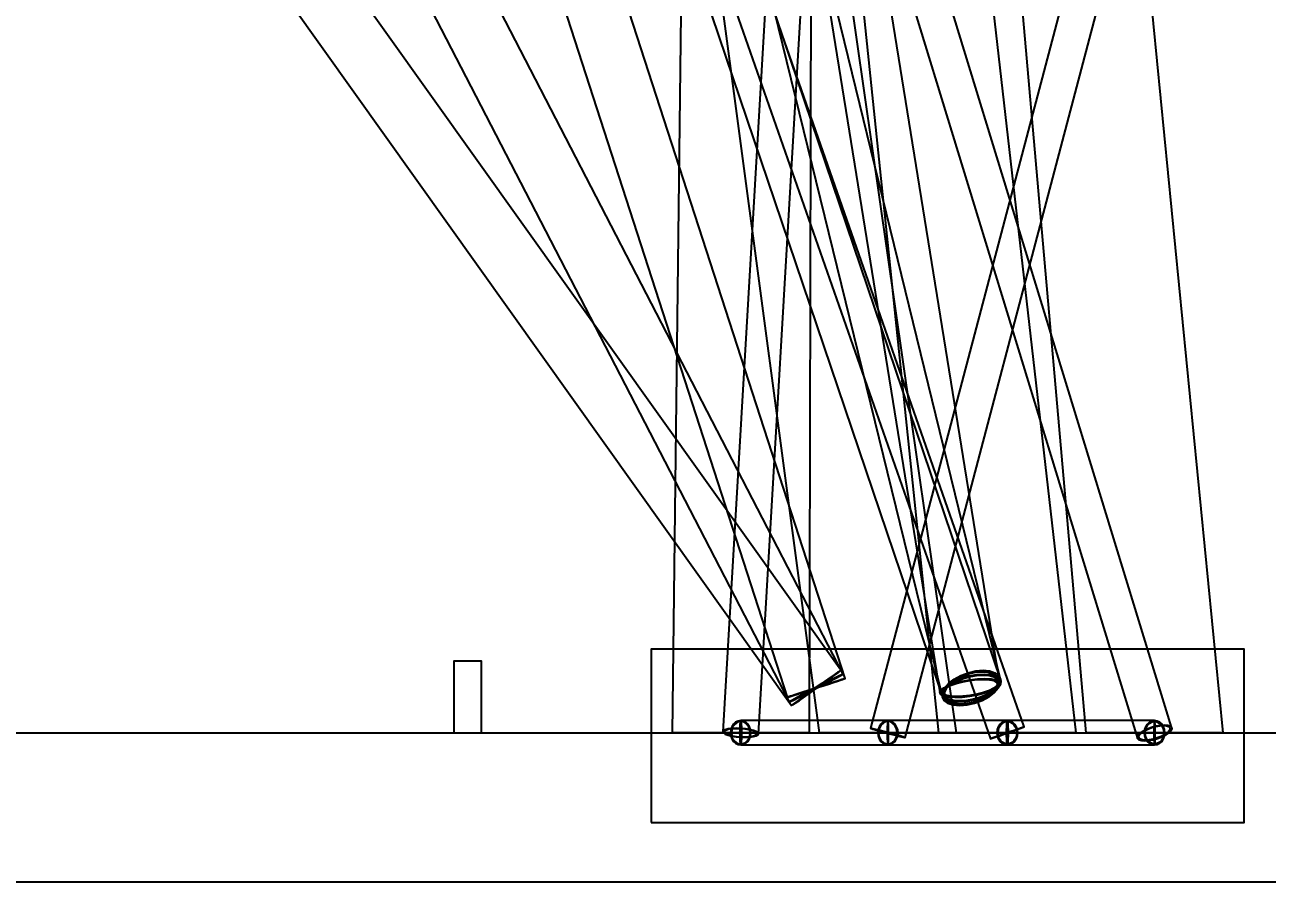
# Model space of a CAD drawing. Header units: millimetres. Extents: x -123812 to 252100, y -3000 to 639000.
# Drawn here: x 15087 to 35886, y -2500 to 11848 of the extents above; entities that cross this region are included whole.
import ezdxf

# ---------------------------------------------------------------- set-up
doc = ezdxf.new("R2010")
doc.units = ezdxf.units.MM
for name, color, linetype, lineweight in [('D-BMK-AXIS', 7, 'Continuous', 13), ('D-STR-BASE', 7, 'Continuous', 25), ('D-STR-DIM', 7, 'Continuous', 13), ('D-STR-STRC', 7, 'Continuous', 25)]:
    doc.layers.add(name, color=color, linetype=linetype, lineweight=lineweight)
doc.styles.add('OpenSansCondensed-Light', font='OpenSansCondensed-Light.ttf')
doc.styles.add('TOWER_UNICODE', font='Arial Unicode.ttf')
doc.dimstyles.new('EZDXF', dxfattribs={"dimtxt": 0.25, "dimasz": 0.175, "dimexe": 0.375, "dimexo": 0.125, "dimgap": 0.1, "dimtad": 1, "dimlfac": 100, "dimzin": 12, "dimdsep": 46, "dimtxsty": 'OpenSansCondensed-Light', "dimblk": 'ARCHTICK', "dimcen": 2.5, "dimazin": 3, "dimtfac": 0.5, "dimtmove": 2, "dimatfit": 3})

# ---------------------------------------------------------------- blocks, each defined once
blk = doc.blocks.new('_ARCHTICK')
at = {"color": 0, "linetype": 'BYBLOCK', "const_width": 0.15}
blk.add_lwpolyline([(-0.5, -0.5), (0.5, 0.5)], dxfattribs=at)

msp = doc.modelspace()

# ---------------------------------------------------------------- linework, layer by layer
at = {"layer": 'D-BMK-AXIS'}
msp.add_line((-51000, 0), (51000, 0), dxfattribs=at)
at = {"layer": 'D-STR-BASE'}
for points in [[(25571.8, -1500), (35500, -1500), (35500, 1400), (25571.8, 1400)], [(22270, 0), (22730, 0), (22730, 1200), (22270, 1200)], [(22270, 0), (22730, 0), (22730, 1200), (22270, 1200)], [(-52000, -2500), (-52000, 0), (52000, 0), (52000, -2500)]]:
    msp.add_lwpolyline(points, close=True, dxfattribs=at)
at = {"layer": 'D-STR-STRC'}
for points in [[(19539, 12204.9), (27922.8, 454.9), (27940.8, 464.9), (27985.7, 494.4), (28054.5, 541.3), (28142.5, 602.4), (28243.7, 673.6), (28351.2, 750), (28457.6, 826.4), (28555.8, 897.6), (28639, 958.7), (28701.5, 1005.6), (28739.2, 1035.1), (28749.3, 1045.1), (20365.6, 12795.1)], [(21807.5, 12266.5), (27885.1, 516.5), (27904.5, 524.5), (27953.2, 547.8), (28028.1, 584.9), (28123.9, 633.3), (28234.3, 689.6), (28351.5, 750), (28467.7, 810.4), (28574.9, 866.7), (28665.9, 915.1), (28734.3, 952.2), (28775.7, 975.5), (28787, 983.5), (22709.4, 12733.5)], [(24047.3, 12343.5), (27852.3, 593.5), (27868.7, 598.7), (27917, 614.3), (27993.8, 639.1), (28093.9, 671.5), (28210.5, 709.2), (28335.6, 749.7), (28460.7, 790.2), (28577.2, 828), (28677.3, 860.4), (28754.1, 885.4), (28802.4, 901.1), (28818.9, 906.5), (25013.9, 12656.5)], [(26473.5, 12352.4), (30449, 602.4), (30479.5, 541.3), (30541, 494.4), (30629.3, 464.9), (30738.4, 454.9), (30860.9, 464.9), (30988.3, 494.4), (31112.1, 541.3), (31223.8, 602.4), (31315.7, 673.6), (31381.7, 750), (31417.2, 826.4), (31419.8, 897.6), (27444.3, 12647.6)], [(27502.2, 12516.4), (26772.3, 16.4), (26782.5, -3.1), (26812.4, -22.5), (26860, -40.3), (26922, -55.4), (26994.3, -66.7), (27071.8, -73.5), (27149.3, -75.2), (27221.6, -71.8), (27283.6, -63.6), (27331.2, -51), (27361.1, -34.9), (27371.3, -16.4), (28101.2, 12483.6)], [(26880.3, 12400.8), (31253.1, -99.2), (31266.6, -95.8), (31298.4, -85.9), (31346.4, -70.1), (31407.3, -49.6), (31477, -25.7), (31550.6, 0), (31623.3, 25.7), (31690.1, 49.6), (31746.3, 70.1), (31788.2, 85.9), (31812.9, 95.8), (31818.7, 99.2), (27445.8, 12599.2)], [(27561.6, 12383.3), (30440.6, 633.3), (30467.5, 584.9), (30526.2, 547.8), (30612.8, 524.5), (30721.3, 516.5), (30844.4, 524.5), (30973.7, 547.8), (31100.3, 584.9), (31215.6, 633.3), (31311.8, 689.6), (31382.4, 750), (31422.4, 810.4), (31429.2, 866.7), (28550.3, 12616.7)], [(28510.2, 12424.9), (30405.8, 674.9), (30422.9, 641.9), (30473.1, 616.3), (30552.9, 599.8), (30656.8, 593.5), (30777.9, 597.9), (30907.8, 612.7), (31037.7, 636.8), (31158.8, 668.6), (31262.8, 706), (31342.5, 746.3), (31392.7, 787), (31409.8, 825.1), (29514.2, 12575.1)], [(32545.4, 12576.5), (29245.8, 76.5), (29255.7, 71.4), (29284.7, 61.4), (29330.8, 47.2), (29390.9, 29.8), (29460.8, 10.4), (29535.9, -9.7), (29611, -29.2), (29680.9, -46.6), (29741, -60.9), (29787.1, -71.1), (29816.1, -76.4), (29826, -76.5), (33125.6, 12423.5)], [(29887, 12405.1), (33716.1, -94.9), (33739.2, -116.3), (33780, -129.7), (33835.8, -134.3), (33902.8, -129.7), (33976.4, -116.3), (34051.6, -94.9), (34123.3, -67.1), (34186.6, -34.7), (34237.2, 0), (34271.6, 34.7), (34287.6, 67.1), (34283.9, 94.9), (30454.7, 12594.9)]]:
    msp.add_lwpolyline(points, dxfattribs=at)
for points in [[(25921.8, 0), (28221.8, 0), (28250.6, 12500), (26075.6, 12500)], [(26714.2, 12500), (28385.9, 0), (30685.9, 0), (28889.2, 12500)], [(29083.3, 12500), (30385.9, 0), (32685.9, 0), (31258.3, 12500)], [(31748, 12500), (32850, 0), (35150, 0), (33923, 12500)], [(28320.9, 750), (28214.5, 673.6), (28116.3, 602.4), (28033.1, 541.3), (27970.6, 494.4), (27932.9, 464.9), (27922.8, 454.9), (27940.8, 464.9), (27985.7, 494.4), (28054.5, 541.3), (28142.5, 602.4), (28243.7, 673.6), (28351.2, 750), (28457.6, 826.4), (28555.8, 897.6), (28639, 958.7), (28701.5, 1005.6), (28739.2, 1035.1), (28749.3, 1045.1), (28731.3, 1035.1), (28686.4, 1005.6), (28617.6, 958.7), (28529.6, 897.6), (28428.4, 826.4)], [(31381.7, 750), (31315.7, 673.6), (31223.8, 602.4), (31112.1, 541.3), (30988.3, 494.4), (30860.9, 464.9), (30738.4, 454.9), (30629.3, 464.9), (30541, 494.4), (30479.5, 541.3), (30449, 602.4), (30451.6, 673.6), (30487.1, 750), (30553, 826.4), (30645, 897.6), (30756.7, 958.7), (30880.4, 1005.6), (31007.9, 1035.1), (31130.4, 1045.1), (31239.5, 1035.1), (31327.8, 1005.6), (31389.3, 958.7), (31419.8, 897.6), (31417.2, 826.4)], [(28335.6, 750.3), (28210.5, 709.8), (28093.9, 672), (27993.8, 639.6), (27917, 614.6), (27868.7, 598.9), (27852.3, 593.5), (27868.7, 598.7), (27917, 614.3), (27993.8, 639.1), (28093.9, 671.5), (28210.5, 709.2), (28335.6, 749.7), (28460.7, 790.2), (28577.2, 828), (28677.3, 860.4), (28754.1, 885.4), (28802.4, 901.1), (28818.9, 906.5), (28802.4, 901.3), (28754.1, 885.7), (28677.3, 860.9), (28577.2, 828.5), (28460.7, 790.8)], [(28320.7, 750), (28204.5, 689.6), (28097.2, 633.3), (28006.3, 584.9), (27937.8, 547.8), (27896.5, 524.5), (27885.1, 516.5), (27904.5, 524.5), (27953.2, 547.8), (28028.1, 584.9), (28123.9, 633.3), (28234.3, 689.6), (28351.5, 750), (28467.7, 810.4), (28574.9, 866.7), (28665.9, 915.1), (28734.3, 952.2), (28775.7, 975.5), (28787, 983.5), (28767.7, 975.5), (28718.9, 952.2), (28644, 915.1), (28548.2, 866.7), (28437.9, 810.4)], [(28335.6, 750.3), (28220.3, 713), (28113, 678.2), (28020.7, 648.3), (27950, 625.3), (27905.5, 610.8), (27890.3, 605.8), (27905.5, 610.7), (27950, 625), (28020.7, 647.8), (28113, 677.6), (28220.3, 712.4), (28335.6, 749.7), (28450.8, 787), (28558.2, 821.8), (28650.4, 851.7), (28721.2, 874.7), (28765.6, 889.2), (28780.8, 894.2), (28765.6, 889.3), (28721.2, 875), (28650.4, 852.2), (28558.2, 822.4), (28450.8, 787.6)], [(28321.9, 750), (28214.8, 694.3), (28116, 642.5), (28032.3, 597.9), (27969.2, 563.7), (27931.1, 542.2), (27920.6, 534.9), (27938.5, 542.2), (27983.4, 563.7), (28052.3, 597.9), (28140.6, 642.5), (28242.3, 694.3), (28350.3, 750), (28457.3, 805.7), (28556.1, 857.5), (28639.9, 902.1), (28703, 936.3), (28741, 957.8), (28751.5, 965.1), (28733.7, 957.8), (28688.8, 936.3), (28619.8, 902.1), (28531.5, 857.5), (28429.9, 805.7)], [(28322.1, 750), (28224, 679.6), (28133.6, 614), (28057, 557.7), (27999.4, 514.5), (27964.7, 487.4), (27955.3, 478.1), (27971.9, 487.4), (28013.3, 514.5), (28076.7, 557.7), (28157.8, 614), (28251, 679.6), (28350, 750), (28448.1, 820.4), (28538.5, 886), (28615.1, 942.3), (28672.8, 985.5), (28707.4, 1012.6), (28716.8, 1021.9), (28700.2, 1012.6), (28658.8, 985.5), (28595.4, 942.3), (28514.3, 886), (28421.1, 820.4)], [(30907.8, 612.7), (30777.9, 597.9), (30656.8, 593.5), (30552.9, 599.8), (30473.1, 616.3), (30422.9, 641.9), (30405.8, 674.9), (30422.9, 713), (30473.1, 753.7), (30552.9, 794), (30656.8, 831.4), (30777.9, 863.2), (30907.8, 887.3), (31037.7, 902.1), (31158.8, 906.5), (31262.8, 900.2), (31342.5, 883.7), (31392.7, 858.1), (31409.8, 825.1), (31392.7, 787), (31342.5, 746.3), (31262.8, 706), (31158.8, 668.6), (31037.7, 636.8)], [(31382.4, 750), (31311.8, 689.6), (31215.6, 633.3), (31100.3, 584.9), (30973.7, 547.8), (30844.4, 524.5), (30721.3, 516.5), (30612.8, 524.5), (30526.2, 547.8), (30467.5, 584.9), (30440.6, 633.3), (30447.4, 689.6), (30487.5, 750), (30558, 810.4), (30654.2, 866.7), (30769.6, 915.1), (30896.2, 952.2), (31025.5, 975.5), (31148.5, 983.5), (31257.1, 975.5), (31343.7, 952.2), (31402.4, 915.1), (31429.2, 866.7), (31422.4, 810.4)], [(30907.8, 623.5), (30788.1, 609.9), (30676.6, 605.9), (30580.8, 611.6), (30507.3, 626.9), (30461.1, 650.5), (30445.4, 680.8), (30461.1, 715.9), (30507.3, 753.4), (30580.8, 790.6), (30676.6, 825), (30788.1, 854.3), (30907.8, 876.5), (31027.5, 890.1), (31139, 894.1), (31234.8, 888.4), (31308.3, 873.1), (31354.5, 849.5), (31370.3, 819.2), (31354.5, 784.1), (31308.3, 746.6), (31234.8, 709.4), (31139, 675), (31027.5, 645.7)], [(31347.1, 750), (31282.2, 694.3), (31193.5, 642.5), (31087.3, 597.9), (30970.6, 563.7), (30851.5, 542.2), (30738.1, 534.9), (30638.1, 542.2), (30558.4, 563.7), (30504.3, 597.9), (30479.5, 642.5), (30485.8, 694.3), (30522.7, 750), (30587.7, 805.7), (30676.3, 857.5), (30782.6, 902.1), (30899.3, 936.3), (31018.3, 957.8), (31131.7, 965.1), (31231.7, 957.8), (31311.5, 936.3), (31365.6, 902.1), (31390.3, 857.5), (31384, 805.7)], [(31346.5, 750), (31285.7, 679.6), (31201, 614), (31098.1, 557.7), (30984.1, 514.5), (30866.6, 487.4), (30753.8, 478.1), (30653.3, 487.4), (30572, 514.5), (30515.3, 557.7), (30487.2, 614), (30489.6, 679.6), (30522.3, 750), (30583.1, 820.4), (30667.8, 886), (30770.7, 942.3), (30884.7, 985.5), (31002.1, 1012.6), (31114.9, 1021.9), (31215.4, 1012.6), (31296.8, 985.5), (31353.4, 942.3), (31381.5, 886), (31379.2, 820.4)], [(28221.8, 0), (28182.6, 0), (28067.7, 0), (27885, 0), (27646.8, 0), (27369.4, 0), (27071.8, 0), (26774.2, 0), (26496.8, 0), (26258.6, 0), (26075.9, 0), (25961, 0), (25921.8, 0), (25961, 0), (26075.9, 0), (26258.6, 0), (26496.8, 0), (26774.2, 0), (27071.8, 0), (27369.4, 0), (27646.8, 0), (27885, 0), (28067.7, 0), (28182.6, 0)], [(28121.8, 0), (28086, 0), (27981.1, 0), (27814.3, 0), (27596.8, 0), (27343.6, 0), (27071.8, 0), (26800, 0), (26546.8, 0), (26329.3, 0), (26162.5, 0), (26057.6, 0), (26021.8, 0), (26057.6, 0), (26162.5, 0), (26329.3, 0), (26546.8, 0), (26800, 0), (27071.8, 0), (27343.6, 0), (27596.8, 0), (27814.3, 0), (27981.1, 0), (28086, 0)], [(27071.8, 73.5), (26994.3, 75.2), (26922, 71.8), (26860, 63.6), (26812.4, 51), (26782.5, 34.9), (26772.3, 16.4), (26782.5, -3.1), (26812.4, -22.5), (26860, -40.3), (26922, -55.4), (26994.3, -66.7), (27071.8, -73.5), (27149.3, -75.2), (27221.6, -71.8), (27283.6, -63.6), (27331.2, -51), (27361.1, -34.9), (27371.3, -16.4), (27361.1, 3.1), (27331.2, 22.5), (27283.6, 40.3), (27221.6, 55.4), (27149.3, 66.7)], [(27071.8, 66.6), (27001.5, 68.2), (26936, 65.1), (26879.8, 57.6), (26836.6, 46.2), (26809.5, 31.6), (26800.2, 14.9), (26809.5, -2.8), (26836.6, -20.4), (26879.8, -36.6), (26936, -50.2), (27001.5, -60.5), (27071.8, -66.6), (27142.1, -68.2), (27207.6, -65.1), (27263.8, -57.6), (27307, -46.2), (27334.1, -31.6), (27343.4, -14.9), (27334.1, 2.8), (27307, 20.4), (27263.8, 36.6), (27207.6, 50.2), (27142.1, 60.5)], [(26902.2, 0), (26908, -52.6), (26924.9, -101.6), (26951.9, -143.7), (26987, -176), (27027.9, -196.3), (27071.8, -203.2), (29535.9, -203.2), (29579.8, -196.3), (29620.7, -176), (29655.8, -143.7), (29682.8, -101.6), (29699.7, -52.6), (29705.5, 0), (29699.7, 52.6), (29682.8, 101.6), (29655.8, 143.7), (29620.7, 176), (29579.8, 196.3), (29535.9, 203.2), (27071.8, 203.2), (27027.9, 196.3), (26987, 176), (26951.9, 143.7), (26924.9, 101.6), (26908, 52.6)], [(26902.2, 0), (26908, -52.6), (26924.9, -101.6), (26951.9, -143.7), (26987, -176), (27027.9, -196.3), (27071.8, -203.2), (27115.7, -196.3), (27156.6, -176), (27191.7, -143.7), (27218.7, -101.6), (27235.6, -52.6), (27241.4, 0), (27235.6, 52.6), (27218.7, 101.6), (27191.7, 143.7), (27156.6, 176), (27115.7, 196.3), (27071.8, 203.2), (27027.9, 196.3), (26987, 176), (26951.9, 143.7), (26924.9, 101.6), (26908, 52.6)], [(26915.6, 0), (26920.9, -48.5), (26936.5, -93.6), (26961.3, -132.4), (26993.7, -162.1), (27031.4, -180.8), (27071.8, -187.2), (27112.2, -180.8), (27149.9, -162.1), (27182.3, -132.4), (27207.1, -93.6), (27222.7, -48.5), (27228, 0), (27222.7, 48.5), (27207.1, 93.6), (27182.3, 132.4), (27149.9, 162.1), (27112.2, 180.8), (27071.8, 187.2), (27031.4, 180.8), (26993.7, 162.1), (26961.3, 132.4), (26936.5, 93.6), (26920.9, 48.5)], [(27059.6, 0), (27060, -52.6), (27061.3, -101.6), (27063.2, -143.7), (27065.7, -176), (27068.6, -196.3), (27071.8, -203.2), (31535.9, -203.2), (31539, -196.3), (31542, -176), (31544.5, -143.7), (31546.4, -101.6), (31547.7, -52.6), (31548.1, 0), (31547.7, 52.6), (31546.4, 101.6), (31544.5, 143.7), (31542, 176), (31539, 196.3), (31535.9, 203.2), (27071.8, 203.2), (27068.6, 196.3), (27065.7, 176), (27063.2, 143.7), (27061.3, 101.6), (27060, 52.6)], [(27084, 0), (27083.6, -52.6), (27082.3, -101.6), (27080.4, -143.7), (27077.9, -176), (27074.9, -196.3), (27071.8, -203.2), (27068.6, -196.3), (27065.7, -176), (27063.2, -143.7), (27061.3, -101.6), (27060, -52.6), (27059.6, 0), (27060, 52.6), (27061.3, 101.6), (27063.2, 143.7), (27065.7, 176), (27068.6, 196.3), (27071.8, 203.2), (27074.9, 196.3), (27077.9, 176), (27080.4, 143.7), (27082.3, 101.6), (27083.6, 52.6)], [(27083, 0), (27082.6, -48.5), (27081.5, -93.6), (27079.7, -132.4), (27077.4, -162.1), (27074.7, -180.8), (27071.8, -187.2), (27068.9, -180.8), (27066.2, -162.1), (27063.9, -132.4), (27062.1, -93.6), (27061, -48.5), (27060.6, 0), (27061, 48.5), (27062.1, 93.6), (27063.9, 132.4), (27066.2, 162.1), (27068.9, 180.8), (27071.8, 187.2), (27074.7, 180.8), (27077.4, 162.1), (27079.7, 132.4), (27081.5, 93.6), (27082.6, 48.5)], [(30685.9, 0), (30646.7, 0), (30531.8, 0), (30349.1, 0), (30110.9, 0), (29833.5, 0), (29535.9, 0), (29238.3, 0), (28960.9, 0), (28722.7, 0), (28540, 0), (28425.1, 0), (28385.9, 0), (28425.1, 0), (28540, 0), (28722.7, 0), (28960.9, 0), (29238.3, 0), (29535.9, 0), (29833.5, 0), (30110.9, 0), (30349.1, 0), (30531.8, 0), (30646.7, 0)], [(30585.9, 0), (30550.1, 0), (30445.2, 0), (30278.4, 0), (30060.9, 0), (29807.7, 0), (29535.9, 0), (29264.1, 0), (29010.9, 0), (28793.4, 0), (28626.6, 0), (28521.7, 0), (28485.9, 0), (28521.7, 0), (28626.6, 0), (28793.4, 0), (29010.9, 0), (29264.1, 0), (29535.9, 0), (29807.7, 0), (30060.9, 0), (30278.4, 0), (30445.2, 0), (30550.1, 0)], [(29535.9, -9.7), (29460.8, 10.4), (29390.9, 29.8), (29330.8, 47.2), (29284.7, 61.4), (29255.7, 71.4), (29245.8, 76.5), (29255.7, 76.4), (29284.7, 71.1), (29330.8, 60.9), (29390.9, 46.6), (29460.8, 29.2), (29535.9, 9.7), (29611, -10.4), (29680.9, -29.8), (29741, -47.2), (29787.1, -61.4), (29816.1, -71.4), (29826, -76.5), (29816.1, -76.4), (29787.1, -71.1), (29741, -60.9), (29680.9, -46.6), (29611, -29.2)], [(29535.9, -8.8), (29467.8, 9.5), (29404.4, 27.1), (29349.9, 42.8), (29308.1, 55.7), (29281.9, 64.7), (29272.9, 69.4), (29281.9, 69.3), (29308.1, 64.5), (29349.9, 55.3), (29404.4, 42.3), (29467.8, 26.4), (29535.9, 8.8), (29604, -9.5), (29667.4, -27.1), (29721.9, -42.8), (29763.7, -55.7), (29789.9, -64.7), (29798.9, -69.4), (29789.9, -69.3), (29763.7, -64.5), (29721.9, -55.3), (29667.4, -42.3), (29604, -26.4)], [(29366.3, 0), (29372.1, -52.6), (29389, -101.6), (29416, -143.7), (29451.1, -176), (29492, -196.3), (29535.9, -203.2), (29579.8, -196.3), (29620.7, -176), (29655.8, -143.7), (29682.8, -101.6), (29699.7, -52.6), (29705.5, 0), (29699.7, 52.6), (29682.8, 101.6), (29655.8, 143.7), (29620.7, 176), (29579.8, 196.3), (29535.9, 203.2), (29492, 196.3), (29451.1, 176), (29416, 143.7), (29389, 101.6), (29372.1, 52.6)], [(29379.7, 0), (29385, -48.5), (29400.6, -93.6), (29425.4, -132.4), (29457.8, -162.1), (29495.5, -180.8), (29535.9, -187.2), (29576.3, -180.8), (29614, -162.1), (29646.4, -132.4), (29671.2, -93.6), (29686.8, -48.5), (29692.1, 0), (29686.8, 48.5), (29671.2, 93.6), (29646.4, 132.4), (29614, 162.1), (29576.3, 180.8), (29535.9, 187.2), (29495.5, 180.8), (29457.8, 162.1), (29425.4, 132.4), (29400.6, 93.6), (29385, 48.5)], [(29523.7, 0), (29524.1, -52.6), (29525.4, -101.6), (29527.3, -143.7), (29529.8, -176), (29532.7, -196.3), (29535.9, -203.2), (34000, -203.2), (34003.2, -196.3), (34006.1, -176), (34008.6, -143.7), (34010.5, -101.6), (34011.8, -52.6), (34012.2, 0), (34011.8, 52.6), (34010.5, 101.6), (34008.6, 143.7), (34006.1, 176), (34003.2, 196.3), (34000, 203.2), (29535.9, 203.2), (29532.7, 196.3), (29529.8, 176), (29527.3, 143.7), (29525.4, 101.6), (29524.1, 52.6)], [(29523.7, 0), (29524.1, -52.6), (29525.4, -101.6), (29527.3, -143.7), (29529.8, -176), (29532.7, -196.3), (29535.9, -203.2), (29539, -196.3), (29542, -176), (29544.5, -143.7), (29546.4, -101.6), (29547.7, -52.6), (29548.1, 0), (29547.7, 52.6), (29546.4, 101.6), (29544.5, 143.7), (29542, 176), (29539, 196.3), (29535.9, 203.2), (29532.7, 196.3), (29529.8, 176), (29527.3, 143.7), (29525.4, 101.6), (29524.1, 52.6)], [(29524.7, 0), (29525.1, -48.5), (29526.2, -93.6), (29528, -132.4), (29530.3, -162.1), (29533, -180.8), (29535.9, -187.2), (29538.8, -180.8), (29541.5, -162.1), (29543.8, -132.4), (29545.6, -93.6), (29546.7, -48.5), (29547.1, 0), (29546.7, 48.5), (29545.6, 93.6), (29543.8, 132.4), (29541.5, 162.1), (29538.8, 180.8), (29535.9, 187.2), (29533, 180.8), (29530.3, 162.1), (29528, 132.4), (29526.2, 93.6), (29525.1, 48.5)], [(32685.9, 0), (32646.7, 0), (32531.8, 0), (32349.1, 0), (32110.9, 0), (31833.5, 0), (31535.9, 0), (31238.3, 0), (30960.9, 0), (30722.7, 0), (30540, 0), (30425.1, 0), (30385.9, 0), (30425.1, 0), (30540, 0), (30722.7, 0), (30960.9, 0), (31238.3, 0), (31535.9, 0), (31833.5, 0), (32110.9, 0), (32349.1, 0), (32531.8, 0), (32646.7, 0)], [(32585.9, 0), (32550.1, 0), (32445.2, 0), (32278.4, 0), (32060.9, 0), (31807.7, 0), (31535.9, 0), (31264.1, 0), (31010.9, 0), (30793.4, 0), (30626.6, 0), (30521.7, 0), (30485.9, 0), (30521.7, 0), (30626.6, 0), (30793.4, 0), (31010.9, 0), (31264.1, 0), (31535.9, 0), (31807.7, 0), (32060.9, 0), (32278.4, 0), (32445.2, 0), (32550.1, 0)], [(31550.6, 0), (31477, -25.7), (31407.3, -49.6), (31346.4, -70.1), (31298.4, -85.9), (31266.6, -95.8), (31253.1, -99.2), (31258.9, -95.8), (31283.6, -85.9), (31325.5, -70.1), (31381.7, -49.6), (31448.5, -25.7), (31521.1, 0), (31594.8, 25.7), (31664.5, 49.6), (31725.4, 70.1), (31773.4, 85.9), (31805.2, 95.8), (31818.7, 99.2), (31812.9, 95.8), (31788.2, 85.9), (31746.3, 70.1), (31690.1, 49.6), (31623.3, 25.7)], [(31549.3, 0), (31482.5, -23.3), (31419.3, -45), (31364.1, -63.6), (31320.5, -77.9), (31291.7, -86.8), (31279.5, -89.9), (31284.8, -86.8), (31307.2, -77.9), (31345.1, -63.6), (31396.1, -45), (31456.6, -23.3), (31522.5, 0), (31589.3, 23.3), (31652.5, 45), (31707.7, 63.6), (31751.3, 77.9), (31780.1, 86.8), (31792.3, 89.9), (31787, 86.8), (31764.6, 77.9), (31726.7, 63.6), (31675.7, 45), (31615.2, 23.3)], [(31366.3, 0), (31372.1, -52.6), (31389, -101.6), (31416, -143.7), (31451.1, -176), (31492, -196.3), (31535.9, -203.2), (34000, -203.2), (34043.9, -196.3), (34084.8, -176), (34119.9, -143.7), (34146.9, -101.6), (34163.8, -52.6), (34169.6, 0), (34163.8, 52.6), (34146.9, 101.6), (34119.9, 143.7), (34084.8, 176), (34043.9, 196.3), (34000, 203.2), (31535.9, 203.2), (31492, 196.3), (31451.1, 176), (31416, 143.7), (31389, 101.6), (31372.1, 52.6)], [(31705.5, 0), (31699.7, -52.6), (31682.8, -101.6), (31655.8, -143.7), (31620.7, -176), (31579.8, -196.3), (31535.9, -203.2), (31492, -196.3), (31451.1, -176), (31416, -143.7), (31389, -101.6), (31372.1, -52.6), (31366.3, 0), (31372.1, 52.6), (31389, 101.6), (31416, 143.7), (31451.1, 176), (31492, 196.3), (31535.9, 203.2), (31579.8, 196.3), (31620.7, 176), (31655.8, 143.7), (31682.8, 101.6), (31699.7, 52.6)], [(31692.1, 0), (31686.8, -48.5), (31671.2, -93.6), (31646.4, -132.4), (31614, -162.1), (31576.3, -180.8), (31535.9, -187.2), (31495.5, -180.8), (31457.8, -162.1), (31425.4, -132.4), (31400.6, -93.6), (31385, -48.5), (31379.7, 0), (31385, 48.5), (31400.6, 93.6), (31425.4, 132.4), (31457.8, 162.1), (31495.5, 180.8), (31535.9, 187.2), (31576.3, 180.8), (31614, 162.1), (31646.4, 132.4), (31671.2, 93.6), (31686.8, 48.5)], [(31548.1, 0), (31547.7, -52.6), (31546.4, -101.6), (31544.5, -143.7), (31542, -176), (31539, -196.3), (31535.9, -203.2), (31532.7, -196.3), (31529.8, -176), (31527.3, -143.7), (31525.4, -101.6), (31524.1, -52.6), (31523.7, 0), (31524.1, 52.6), (31525.4, 101.6), (31527.3, 143.7), (31529.8, 176), (31532.7, 196.3), (31535.9, 203.2), (31539, 196.3), (31542, 176), (31544.5, 143.7), (31546.4, 101.6), (31547.7, 52.6)], [(31547.1, 0), (31546.7, -48.5), (31545.6, -93.6), (31543.8, -132.4), (31541.5, -162.1), (31538.8, -180.8), (31535.9, -187.2), (31533, -180.8), (31530.3, -162.1), (31528, -132.4), (31526.2, -93.6), (31525.1, -48.5), (31524.7, 0), (31525.1, 48.5), (31526.2, 93.6), (31528, 132.4), (31530.3, 162.1), (31533, 180.8), (31535.9, 187.2), (31538.8, 180.8), (31541.5, 162.1), (31543.8, 132.4), (31545.6, 93.6), (31546.7, 48.5)], [(35150, 0), (35110.8, 0), (34995.9, 0), (34813.2, 0), (34575, 0), (34297.6, 0), (34000, 0), (33702.4, 0), (33425, 0), (33186.8, 0), (33004.1, 0), (32889.2, 0), (32850, 0), (32889.2, 0), (33004.1, 0), (33186.8, 0), (33425, 0), (33702.4, 0), (34000, 0), (34297.6, 0), (34575, 0), (34813.2, 0), (34995.9, 0), (35110.8, 0)], [(35050, 0), (35014.2, 0), (34909.3, 0), (34742.5, 0), (34525, 0), (34271.8, 0), (34000, 0), (33728.2, 0), (33475, 0), (33257.5, 0), (33090.7, 0), (32985.8, 0), (32950, 0), (32985.8, 0), (33090.7, 0), (33257.5, 0), (33475, 0), (33728.2, 0), (34000, 0), (34271.8, 0), (34525, 0), (34742.5, 0), (34909.3, 0), (35014.2, 0)], [(34237.2, 0), (34186.6, -34.7), (34123.3, -67.1), (34051.6, -94.9), (33976.4, -116.3), (33902.8, -129.7), (33835.8, -134.3), (33780, -129.7), (33739.2, -116.3), (33716.1, -94.9), (33712.4, -67.1), (33728.4, -34.7), (33762.8, 0), (33813.4, 34.7), (33876.7, 67.1), (33948.4, 94.9), (34023.6, 116.3), (34097.2, 129.7), (34164.2, 134.3), (34220, 129.7), (34260.8, 116.3), (34283.9, 94.9), (34287.6, 67.1), (34271.6, 34.7)], [(34215.1, 0), (34169.2, -31.5), (34111.8, -60.9), (34046.8, -86.1), (33978.6, -105.4), (33911.8, -117.6), (33851.1, -121.7), (33800.5, -117.6), (33763.5, -105.4), (33742.6, -86.1), (33739.3, -60.9), (33753.7, -31.5), (33784.9, 0), (33830.8, 31.5), (33888.2, 60.9), (33953.2, 86.1), (34021.4, 105.4), (34088.2, 117.6), (34148.9, 121.7), (34199.5, 117.6), (34236.5, 105.4), (34257.4, 86.1), (34260.7, 60.9), (34246.3, 31.5)], [(34169.6, 0), (34163.8, -52.6), (34146.9, -101.6), (34119.9, -143.7), (34084.8, -176), (34043.9, -196.3), (34000, -203.2), (33956.1, -196.3), (33915.2, -176), (33880.1, -143.7), (33853.1, -101.6), (33836.2, -52.6), (33830.4, 0), (33836.2, 52.6), (33853.1, 101.6), (33880.1, 143.7), (33915.2, 176), (33956.1, 196.3), (34000, 203.2), (34043.9, 196.3), (34084.8, 176), (34119.9, 143.7), (34146.9, 101.6), (34163.8, 52.6)], [(34156.2, 0), (34150.9, -48.5), (34135.3, -93.6), (34110.5, -132.4), (34078.1, -162.1), (34040.4, -180.8), (34000, -187.2), (33959.6, -180.8), (33921.9, -162.1), (33889.5, -132.4), (33864.7, -93.6), (33849.1, -48.5), (33843.8, 0), (33849.1, 48.5), (33864.7, 93.6), (33889.5, 132.4), (33921.9, 162.1), (33959.6, 180.8), (34000, 187.2), (34040.4, 180.8), (34078.1, 162.1), (34110.5, 132.4), (34135.3, 93.6), (34150.9, 48.5)], [(33987.8, 0), (33988.2, -52.6), (33989.5, -101.6), (33991.4, -143.7), (33993.9, -176), (33996.8, -196.3), (34000, -203.2), (34003.2, -196.3), (34006.1, -176), (34008.6, -143.7), (34010.5, -101.6), (34011.8, -52.6), (34012.2, 0), (34011.8, 52.6), (34010.5, 101.6), (34008.6, 143.7), (34006.1, 176), (34003.2, 196.3), (34000, 203.2), (33996.8, 196.3), (33993.9, 176), (33991.4, 143.7), (33989.5, 101.6), (33988.2, 52.6)], [(33988.8, 0), (33989.2, -48.5), (33990.3, -93.6), (33992.1, -132.4), (33994.4, -162.1), (33997.1, -180.8), (34000, -187.2), (34002.9, -180.8), (34005.6, -162.1), (34007.9, -132.4), (34009.7, -93.6), (34010.8, -48.5), (34011.2, 0), (34010.8, 48.5), (34009.7, 93.6), (34007.9, 132.4), (34005.6, 162.1), (34002.9, 180.8), (34000, 187.2), (33997.1, 180.8), (33994.4, 162.1), (33992.1, 132.4), (33990.3, 93.6), (33989.2, 48.5)]]:
    msp.add_lwpolyline(points, close=True, dxfattribs=at)

# ---------------------------------------------------------------- dimensions: what is measured, and where the dimension line sits
at = {"layer": 'D-STR-DIM'}
for base, p2 in [((187000, 0), (0, 450000)), ((250000, 0), (0, 375000)), ((124000, 0), (0, 350000))]:
    msp.add_linear_dim(base=base, p1=(0, 0), p2=p2, angle=90, dimstyle='EZDXF', override={"dimtxt": 8400, "dimasz": 3750, "dimexe": 2100, "dimexo": 1800, "dimgap": 2100, "dimtad": 1, "dimdec": 0, "dimlfac": 1, "dimlunit": 2, "dimtxsty": 'TOWER_UNICODE', "dimclrd": 7, "dimclre": 7, "dimclrt": 7}, dxfattribs=at).render()

doc.saveas('drawing.dxf')
